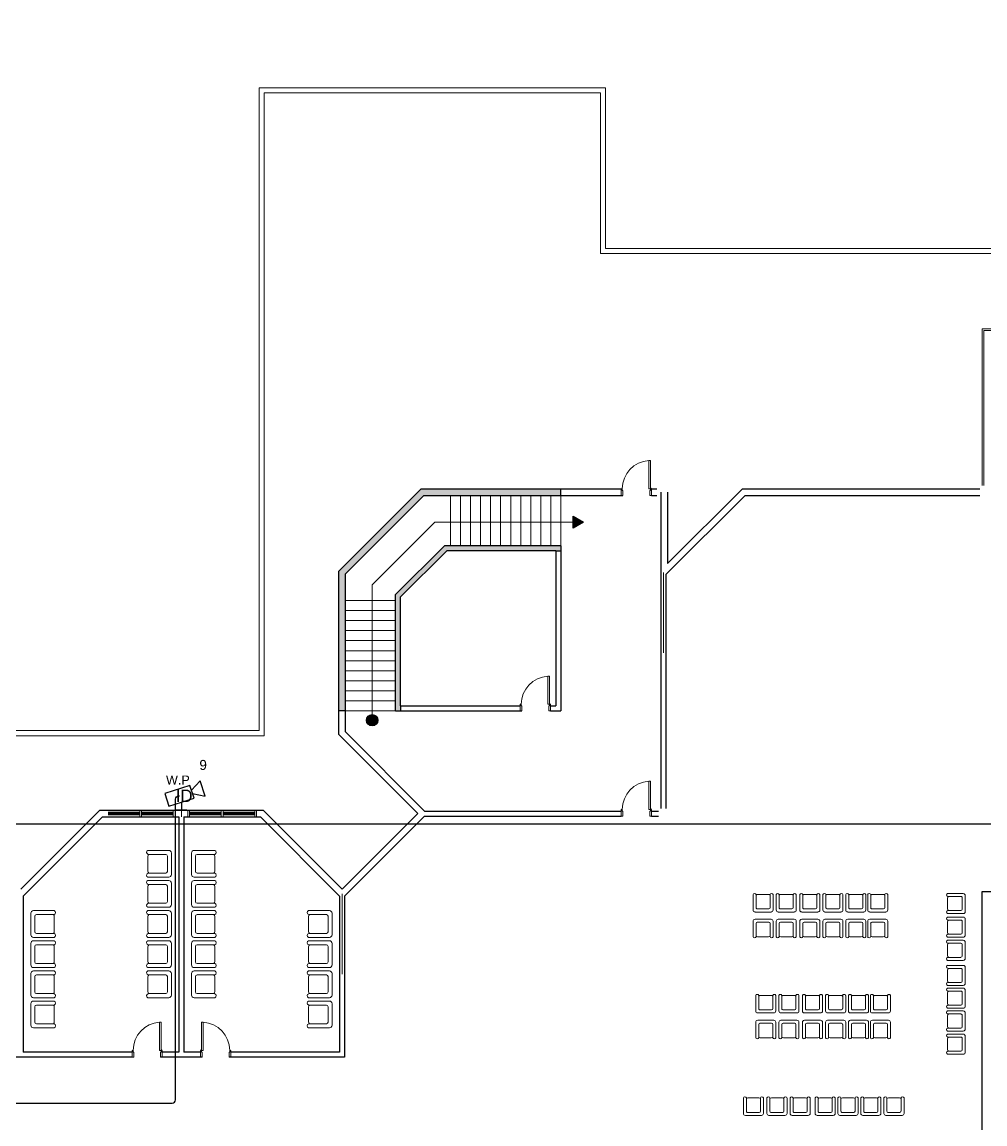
# Model space of a CAD drawing. Extents: x -59 to 582, y -1177 to 100.
# Drawn here: x 436.64 to 465.41, y -20.7 to 12.21 of the extents above; entities that cross this region are included whole.
import ezdxf

# ---------------------------------------------------------------- set-up
doc = ezdxf.new("R2010")
doc.units = 0
doc.header["$LTSCALE"] = 0.15
for name, color, linetype in [('0 CCTV', 252, 'Continuous'), ('0 sockets', 252, 'Continuous'), ('bound', 252, 'Continuous'), ('CCTV', 4, 'Continuous'), ('d1', 252, 'Continuous')]:
    doc.layers.add(name, color=color, linetype=linetype)
for name, color, linetype, lineweight in [('anal', 252, 'Continuous', 20), ('DOOR', 252, 'Continuous', 20), ('E-LT-CKT-NM', 7, 'Continuous', 30), ('elev', 252, 'Continuous', 9), ('FUR', 252, 'Continuous', 9), ('wall', 252, 'Continuous', 30)]:
    doc.layers.add(name, color=color, linetype=linetype, lineweight=lineweight)
doc.styles.add('Arial_3', font='arial.ttf', dxfattribs={"height": 2.345885})
doc.styles.add('SDC-TEXT-ARB', font='sdc-arb.shx')

# ---------------------------------------------------------------- blocks, each defined once
blk = doc.blocks.new('SEAT02')
at = {"layer": 'FUR'}
for p, q in [((0.7, 0.4), (0.08, 0.4)), ((0, 0.32), (0, -0.32)), ((0.12, 0.23), (0.12, -0.23)), ((0.697, 0.28), (0.17, 0.28)), ((0.7, -0.22), (0.7, 0.22)), ((0.17, -0.28), (0.697, -0.28)), ((0.08, -0.4), (0.7, -0.4))]:
    blk.add_line(p, q, dxfattribs=at)
for centre, radius, start, end in [((0.08, 0.32), 0.08, 90, 180), ((0.677, 0.341), 0.0639, 288.8562, 68.5025), ((0.17, 0.23), 0.05, 90, 180), ((0.62, 0.22), 0.08, 0, 48.5904), ((0.08, -0.32), 0.08, 180, 270), ((0.17, -0.23), 0.05, 180, 270), ((0.62, -0.22), 0.08, 311.4096, 0), ((0.677, -0.341), 0.0639, 291.4975, 71.1438)]:
    blk.add_arc(centre, radius, start, end, dxfattribs=at)
blk = doc.blocks.new('D90')
at = {"layer": 'DOOR'}
for points in [[(0.03, 0.2), (0.03, 1.04), (0.078, 1.04), (0.078, 0.2)], [(0.03, 0.2), (0, 0.2), (0, 0), (0.05, 0), (0.05, 0.15), (0.03, 0.15)], [(0.87, 0.2), (0.9, 0.2), (0.9, 0), (0.85, 0), (0.85, 0.15), (0.87, 0.15)]]:
    blk.add_lwpolyline(points, close=True, dxfattribs=at)
blk.add_circle((0.02, 0.21), 0.01, dxfattribs=at)
blk.add_arc((0.025, 0.197), 0.845, 0.2218, 86.3889, dxfattribs=at)
blk = doc.blocks.new('ARCH')
at = {"layer": 'd1'}
for points in [[(53.414, 386.1), (53.1, 386.281), (53.1, 385.919)], [(47.27, 380.185, 1), (46.93, 380.185, 1)]]:
    blk.add_hatch(color=256, dxfattribs=at).paths.add_polyline_path(points)
at = {"layer": 'wall'}
h = blk.add_hatch(color=256, dxfattribs=at)
h.paths.add_polyline_path([(52.737, 385.4), (49.263, 385.4), (47.8, 383.937), (47.8, 380.463), (47.95, 380.463), (47.95, 380.613), (47.95, 383.875), (49.325, 385.25), (52.587, 385.25), (52.737, 385.25)])
h.paths.add_polyline_path([(52.737, 387.1), (48.559, 387.1), (48.459, 387), (52.737, 387)])
h.paths.add_polyline_path([(52.737, 387), (48.459, 387), (46.4, 384.941), (46.4, 384.659), (48.641, 386.9), (52.737, 386.9)])
h.paths.add_polyline_path([(46.3, 384.559), (46.4, 384.659), (46.4, 384.941), (46.1, 384.641), (46.1, 380.463), (46.3, 380.463)])
at = {"layer": 'anal'}
for p, q in [((43.725, 387), (43.725, 399.075)), ((43.725, 399.075), (54.075, 399.075)), ((43.875, 387), (43.875, 398.925)), ((43.875, 398.925), (53.925, 398.925)), ((53.925, 394.125), (53.925, 398.925)), ((54.075, 394.275), (54.075, 399.075)), ((65.925, 394.275), (54.075, 394.275)), ((65.925, 394.125), (53.925, 394.125)), ((65.325, 391.875), (65.325, 387.2)), ((69.275, 391.875), (65.325, 391.875)), ((65.375, 391.825), (65.375, 387.2)), ((69.275, 391.825), (65.375, 391.825)), ((65.375, 389.525), (65.375, 387.2)), ((43.725, 379.875), (43.725, 387)), ((43.875, 379.725), (43.875, 387)), ((55.8, 382.2), (55.8, 384.6)), ((55.8, 382.2), (55.8, 384.6)), ((55.8, 382.2), (55.8, 384.6)), ((55.8, 382.2), (55.8, 384.6)), ((55.8, 382.2), (55.8, 384.6)), ((55.8, 382.2), (55.8, 384.6)), ((55.8, 382.2), (55.8, 384.6)), ((55.8, 382.2), (55.8, 384.6)), ((55.8, 382.2), (55.8, 384.6)), ((55.8, 382.2), (55.8, 384.6)), ((55.8, 382.2), (55.8, 384.6)), ((55.8, 382.2), (55.8, 384.6)), ((55.8, 382.2), (55.8, 384.6)), ((55.8, 382.2), (55.8, 384.6)), ((55.8, 382.2), (55.8, 384.6)), ((55.8, 382.2), (55.8, 384.6)), ((55.8, 382.2), (55.8, 384.6)), ((55.8, 382.2), (55.8, 384.6)), ((5.325, 379.875), (43.725, 379.875)), ((5.475, 379.725), (43.875, 379.725)), ((40.158, 377.5), (40.158, 377.3)), ((40.208, 377.5), (40.208, 377.3)), ((41.158, 377.5), (41.158, 377.3)), ((41.208, 377.5), (41.592, 377.5)), ((41.208, 377.4), (41.208, 377.5)), ((41.4, 377.5), (41.4, 377.3)), ((41.592, 377.4), (41.592, 377.5)), ((41.642, 377.5), (41.642, 377.3)), ((42.592, 377.5), (42.592, 377.3)), ((42.642, 377.5), (42.642, 377.3)), ((43.592, 377.5), (43.592, 377.3)), ((43.642, 377.4), (43.642, 377.5)), ((39.208, 377.44), (40.158, 377.44)), ((39.208, 377.415), (40.158, 377.415)), ((39.208, 377.385), (40.158, 377.385)), ((39.208, 377.36), (40.158, 377.36)), ((40.208, 377.44), (41.158, 377.44)), ((40.208, 377.415), (41.158, 377.415)), ((40.208, 377.385), (41.158, 377.385)), ((40.208, 377.36), (41.158, 377.36)), ((41.158, 377.4), (41.158, 377.3)), ((41.208, 377.4), (41.208, 377.3)), ((41.592, 377.4), (41.592, 377.3)), ((42.592, 377.44), (41.642, 377.44)), ((42.592, 377.415), (41.642, 377.415)), ((41.642, 377.4), (41.642, 377.3)), ((42.592, 377.385), (41.642, 377.385)), ((42.592, 377.36), (41.642, 377.36)), ((43.592, 377.44), (42.642, 377.44)), ((43.592, 377.415), (42.642, 377.415)), ((43.592, 377.385), (42.642, 377.385)), ((43.592, 377.36), (42.642, 377.36)), ((43.592, 377.4), (43.592, 377.3)), ((43.642, 377.4), (43.642, 377.3)), ((46.2, 372.6), (46.2, 375)), ((46.2, 372.6), (46.2, 375)), ((46.2, 372.6), (46.2, 375)), ((46.2, 372.6), (46.2, 375)), ((46.2, 372.6), (46.2, 375)), ((46.2, 372.6), (46.2, 375)), ((46.2, 372.6), (46.2, 375)), ((46.2, 372.6), (46.2, 375)), ((46.2, 372.6), (46.2, 375)), ((46.2, 372.6), (46.2, 375)), ((46.2, 372.6), (46.2, 375)), ((46.2, 372.6), (46.2, 375)), ((46.2, 372.6), (46.2, 375)), ((46.2, 372.6), (46.2, 375)), ((46.2, 372.6), (46.2, 375)), ((46.2, 372.6), (46.2, 375)), ((46.2, 372.6), (46.2, 375)), ((46.2, 372.6), (46.2, 375))]:
    blk.add_line(p, q, dxfattribs=at)
at = {"layer": 'bound', "color": 2}
blk.add_lwpolyline([(91.902, 377.348), (94.426, 377.348), (94.426, 312.722), (-14.994, 312.722), (-14.994, 377.09), (94.639, 377.09)], dxfattribs=at)
at = {"layer": 'd1'}
blk.add_lwpolyline([(53.414, 386.1), (53.1, 385.919), (53.1, 386.281)], close=True, dxfattribs=at)
blk.add_circle((47.1, 380.185), 0.17, dxfattribs=at)
at = {"layer": 'DOOR'}
for p, q in [((55.363, 387.94), (55.363, 387.1)), ((55.411, 387.94), (55.363, 387.94)), ((55.411, 387.1), (55.411, 387.94)), ((54.541, 387.1), (54.541, 386.9)), ((54.571, 387.1), (54.541, 387.1)), ((54.571, 387.05), (54.571, 387.1)), ((54.591, 387.05), (54.571, 387.05)), ((54.591, 386.9), (54.591, 387.05)), ((55.363, 387.1), (55.411, 387.1)), ((55.391, 387.05), (55.411, 387.05)), ((55.391, 386.9), (55.391, 387.05)), ((55.411, 387.05), (55.411, 387.1)), ((55.411, 387.1), (55.421, 387.1)), ((55.421, 387.1), (55.441, 387.1)), ((55.441, 387.1), (55.441, 386.9)), ((54.541, 386.9), (54.591, 386.9)), ((55.441, 386.9), (55.391, 386.9)), ((52.344, 381.503), (52.344, 380.663)), ((52.393, 381.503), (52.344, 381.503)), ((52.393, 380.663), (52.393, 381.503)), ((51.523, 380.663), (51.523, 380.463)), ((51.553, 380.663), (51.523, 380.663)), ((51.523, 380.463), (51.573, 380.463)), ((51.553, 380.613), (51.553, 380.663)), ((51.573, 380.613), (51.553, 380.613)), ((51.573, 380.463), (51.573, 380.613)), ((52.344, 380.663), (52.393, 380.663)), ((52.373, 380.613), (52.393, 380.613)), ((52.373, 380.463), (52.373, 380.613)), ((52.423, 380.463), (52.373, 380.463)), ((52.393, 380.613), (52.393, 380.663)), ((52.393, 380.663), (52.423, 380.663)), ((52.423, 380.663), (52.423, 380.463)), ((55.411, 378.365), (55.363, 378.365)), ((55.363, 378.365), (55.363, 377.525)), ((55.411, 377.525), (55.411, 378.365)), ((54.571, 377.525), (54.541, 377.525)), ((54.541, 377.525), (54.541, 377.325)), ((54.571, 377.475), (54.571, 377.525)), ((55.363, 377.525), (55.411, 377.525)), ((55.411, 377.525), (55.441, 377.525)), ((55.411, 377.475), (55.411, 377.525)), ((55.441, 377.525), (55.441, 377.325)), ((54.541, 377.325), (54.591, 377.325)), ((54.591, 377.475), (54.571, 377.475)), ((54.591, 377.325), (54.591, 377.475)), ((55.391, 377.325), (55.391, 377.475)), ((55.391, 377.475), (55.411, 377.475)), ((55.441, 377.325), (55.391, 377.325))]:
    blk.add_line(p, q, dxfattribs=at)
for centre in [(55.421, 387.11), (52.403, 380.673), (55.421, 377.535)]:
    blk.add_circle(centre, 0.01, dxfattribs=at)
for centre in [(55.416, 387.097), (52.398, 380.659), (55.416, 377.522)]:
    blk.add_arc(centre, 0.845, 93.6111, 179.7782, dxfattribs=at)
at = {"layer": 'elev'}
for p, q in [((49.437, 385.4), (49.437, 386.9)), ((49.737, 385.4), (49.737, 386.9)), ((50.037, 385.4), (50.037, 386.9)), ((50.337, 385.4), (50.337, 386.9)), ((50.637, 385.4), (50.637, 386.9)), ((50.937, 385.4), (50.937, 386.9)), ((51.237, 385.4), (51.237, 386.9)), ((51.537, 385.4), (51.537, 386.9)), ((51.837, 385.4), (51.837, 386.9)), ((52.137, 385.4), (52.137, 386.9)), ((52.437, 385.4), (52.437, 386.9)), ((52.737, 385.4), (52.737, 386.9)), ((48.973, 386.1), (47.1, 384.227)), ((53.4, 386.1), (48.973, 386.1)), ((47.1, 380.185), (47.1, 384.227)), ((47.8, 383.763), (46.3, 383.763)), ((47.8, 383.463), (46.3, 383.463)), ((47.8, 383.163), (46.3, 383.163)), ((47.8, 382.863), (46.3, 382.863)), ((47.8, 382.563), (46.3, 382.563)), ((47.8, 382.263), (46.3, 382.263)), ((47.8, 381.963), (46.3, 381.963)), ((47.8, 381.663), (46.3, 381.663)), ((47.8, 381.363), (46.3, 381.363)), ((47.8, 381.063), (46.3, 381.063)), ((47.8, 380.763), (46.3, 380.763)), ((47.8, 380.463), (46.3, 380.463))]:
    blk.add_line(p, q, dxfattribs=at)
at = {"layer": 'FUR'}
for p, q in [((58.478, 374.984), (58.478, 374.519)), ((58.568, 374.982), (58.568, 374.587)), ((58.943, 374.984), (58.613, 374.984)), ((58.988, 374.587), (58.988, 374.982)), ((59.078, 374.519), (59.078, 374.984)), ((59.17, 374.984), (59.17, 374.519)), ((59.26, 374.982), (59.26, 374.587)), ((59.635, 374.984), (59.305, 374.984)), ((59.68, 374.587), (59.68, 374.982)), ((59.77, 374.519), (59.77, 374.984)), ((59.874, 374.984), (59.874, 374.519)), ((59.964, 374.982), (59.964, 374.587)), ((60.339, 374.984), (60.009, 374.984)), ((60.384, 374.587), (60.384, 374.982)), ((60.474, 374.519), (60.474, 374.984)), ((60.565, 374.984), (60.565, 374.519)), ((60.655, 374.982), (60.655, 374.587)), ((61.03, 374.984), (60.7, 374.984)), ((61.075, 374.587), (61.075, 374.982)), ((61.165, 374.519), (61.165, 374.984)), ((61.247, 374.984), (61.247, 374.519)), ((61.337, 374.982), (61.337, 374.587)), ((61.712, 374.984), (61.382, 374.984)), ((61.757, 374.587), (61.757, 374.982)), ((61.847, 374.519), (61.847, 374.984)), ((61.903, 374.984), (61.903, 374.519)), ((61.993, 374.982), (61.993, 374.587)), ((62.368, 374.984), (62.038, 374.984)), ((62.413, 374.587), (62.413, 374.982)), ((62.503, 374.519), (62.503, 374.984)), ((64.758, 375.011), (64.293, 375.011)), ((64.293, 374.876), (64.293, 374.546)), ((64.69, 374.921), (64.295, 374.921)), ((64.728, 374.539), (64.728, 374.884)), ((64.818, 374.471), (64.818, 374.951)), ((58.605, 374.549), (58.95, 374.549)), ((59.297, 374.549), (59.642, 374.549)), ((60.001, 374.549), (60.346, 374.549)), ((60.693, 374.549), (61.038, 374.549)), ((61.374, 374.549), (61.719, 374.549)), ((62.03, 374.549), (62.375, 374.549)), ((58.538, 374.459), (59.018, 374.459)), ((58.538, 374.243), (59.018, 374.243)), ((59.23, 374.459), (59.71, 374.459)), ((59.23, 374.243), (59.71, 374.243)), ((59.934, 374.459), (60.414, 374.459)), ((59.934, 374.243), (60.414, 374.243)), ((60.625, 374.459), (61.105, 374.459)), ((60.625, 374.243), (61.105, 374.243)), ((61.307, 374.459), (61.787, 374.459)), ((61.307, 374.243), (61.787, 374.243)), ((61.963, 374.459), (62.443, 374.459)), ((61.963, 374.243), (62.443, 374.243)), ((64.293, 374.411), (64.758, 374.411)), ((64.758, 374.307), (64.293, 374.307)), ((64.295, 374.501), (64.69, 374.501)), ((64.69, 374.217), (64.295, 374.217)), ((64.818, 373.767), (64.818, 374.247)), ((58.478, 373.718), (58.478, 374.183)), ((58.568, 373.72), (58.568, 374.115)), ((58.605, 374.153), (58.95, 374.153)), ((58.988, 374.115), (58.988, 373.72)), ((59.078, 374.183), (59.078, 373.718)), ((59.17, 373.718), (59.17, 374.183)), ((59.26, 373.72), (59.26, 374.115)), ((59.297, 374.153), (59.642, 374.153)), ((59.68, 374.115), (59.68, 373.72)), ((59.77, 374.183), (59.77, 373.718)), ((59.874, 373.718), (59.874, 374.183)), ((59.964, 373.72), (59.964, 374.115)), ((60.001, 374.153), (60.346, 374.153)), ((60.384, 374.115), (60.384, 373.72)), ((60.474, 374.183), (60.474, 373.718)), ((60.565, 373.718), (60.565, 374.183)), ((60.655, 373.72), (60.655, 374.115)), ((60.693, 374.153), (61.038, 374.153)), ((61.075, 374.115), (61.075, 373.72)), ((61.165, 374.183), (61.165, 373.718)), ((61.247, 373.718), (61.247, 374.183)), ((61.337, 373.72), (61.337, 374.115)), ((61.374, 374.153), (61.719, 374.153)), ((61.757, 374.115), (61.757, 373.72)), ((61.847, 374.183), (61.847, 373.718)), ((61.903, 373.718), (61.903, 374.183)), ((61.993, 373.72), (61.993, 374.115)), ((62.03, 374.153), (62.375, 374.153)), ((62.413, 374.115), (62.413, 373.72)), ((62.503, 374.183), (62.503, 373.718)), ((64.293, 374.172), (64.293, 373.842)), ((64.728, 373.835), (64.728, 374.18)), ((58.943, 373.718), (58.613, 373.718)), ((59.635, 373.718), (59.305, 373.718)), ((60.339, 373.718), (60.009, 373.718)), ((61.03, 373.718), (60.7, 373.718)), ((61.712, 373.718), (61.382, 373.718)), ((62.368, 373.718), (62.038, 373.718)), ((64.293, 373.707), (64.758, 373.707)), ((64.758, 373.615), (64.293, 373.615)), ((64.295, 373.797), (64.69, 373.797)), ((64.818, 373.075), (64.818, 373.555)), ((64.293, 373.48), (64.293, 373.15)), ((64.69, 373.525), (64.295, 373.525)), ((64.728, 373.143), (64.728, 373.488)), ((64.293, 373.015), (64.758, 373.015)), ((64.295, 373.105), (64.69, 373.105)), ((64.758, 372.866), (64.293, 372.866)), ((64.293, 372.731), (64.293, 372.401)), ((64.69, 372.776), (64.295, 372.776)), ((64.728, 372.394), (64.728, 372.739)), ((64.818, 372.326), (64.818, 372.806)), ((64.293, 372.266), (64.758, 372.266)), ((64.295, 372.356), (64.69, 372.356)), ((58.558, 371.969), (58.558, 371.504)), ((58.648, 371.967), (58.648, 371.572)), ((59.023, 371.969), (58.693, 371.969)), ((59.068, 371.572), (59.068, 371.967)), ((59.158, 371.504), (59.158, 371.969)), ((59.25, 371.969), (59.25, 371.504)), ((59.34, 371.967), (59.34, 371.572)), ((59.715, 371.969), (59.385, 371.969)), ((59.76, 371.572), (59.76, 371.967)), ((59.85, 371.504), (59.85, 371.969)), ((59.954, 371.969), (59.954, 371.504)), ((60.044, 371.967), (60.044, 371.572)), ((60.419, 371.969), (60.089, 371.969)), ((60.464, 371.572), (60.464, 371.967)), ((60.554, 371.504), (60.554, 371.969)), ((60.646, 371.969), (60.646, 371.504)), ((60.736, 371.967), (60.736, 371.572)), ((61.111, 371.969), (60.781, 371.969)), ((61.156, 371.572), (61.156, 371.967)), ((61.246, 371.504), (61.246, 371.969)), ((61.328, 371.969), (61.328, 371.504)), ((61.418, 371.967), (61.418, 371.572)), ((61.793, 371.969), (61.463, 371.969)), ((61.838, 371.572), (61.838, 371.967)), ((61.928, 371.504), (61.928, 371.969)), ((61.983, 371.969), (61.983, 371.504)), ((62.073, 371.967), (62.073, 371.572)), ((62.448, 371.969), (62.118, 371.969)), ((62.493, 371.572), (62.493, 371.967)), ((62.583, 371.504), (62.583, 371.969)), ((64.758, 372.185), (64.293, 372.185)), ((64.293, 372.05), (64.293, 371.72)), ((64.69, 372.095), (64.295, 372.095)), ((64.728, 371.712), (64.728, 372.057)), ((64.818, 371.645), (64.818, 372.125)), ((64.293, 371.585), (64.758, 371.585)), ((64.295, 371.675), (64.69, 371.675)), ((58.618, 371.444), (59.098, 371.444)), ((58.686, 371.534), (59.031, 371.534)), ((59.31, 371.444), (59.79, 371.444)), ((59.378, 371.534), (59.723, 371.534)), ((60.014, 371.444), (60.494, 371.444)), ((60.082, 371.534), (60.427, 371.534)), ((60.706, 371.444), (61.186, 371.444)), ((60.773, 371.534), (61.118, 371.534)), ((61.388, 371.444), (61.868, 371.444)), ((61.455, 371.534), (61.8, 371.534)), ((62.043, 371.444), (62.523, 371.444)), ((62.111, 371.534), (62.456, 371.534)), ((64.758, 371.503), (64.293, 371.503)), ((64.293, 371.368), (64.293, 371.038)), ((64.69, 371.413), (64.295, 371.413)), ((64.728, 371.03), (64.728, 371.375)), ((64.818, 370.963), (64.818, 371.443)), ((58.558, 370.703), (58.558, 371.168)), ((58.618, 371.228), (59.098, 371.228)), ((58.648, 370.705), (58.648, 371.101)), ((58.686, 371.138), (59.031, 371.138)), ((59.068, 371.101), (59.068, 370.705)), ((59.158, 371.168), (59.158, 370.703)), ((59.25, 370.703), (59.25, 371.168)), ((59.31, 371.228), (59.79, 371.228)), ((59.34, 370.705), (59.34, 371.101)), ((59.378, 371.138), (59.723, 371.138)), ((59.76, 371.101), (59.76, 370.705)), ((59.85, 371.168), (59.85, 370.703)), ((59.954, 370.703), (59.954, 371.168)), ((60.014, 371.228), (60.494, 371.228)), ((60.044, 370.705), (60.044, 371.101)), ((60.082, 371.138), (60.427, 371.138)), ((60.464, 371.101), (60.464, 370.705)), ((60.554, 371.168), (60.554, 370.703)), ((60.646, 370.703), (60.646, 371.168)), ((60.706, 371.228), (61.186, 371.228)), ((60.736, 370.705), (60.736, 371.101)), ((60.773, 371.138), (61.118, 371.138)), ((61.156, 371.101), (61.156, 370.705)), ((61.246, 371.168), (61.246, 370.703)), ((61.328, 370.703), (61.328, 371.168)), ((61.388, 371.228), (61.868, 371.228)), ((61.418, 370.705), (61.418, 371.101)), ((61.455, 371.138), (61.8, 371.138)), ((61.838, 371.101), (61.838, 370.705)), ((61.928, 371.168), (61.928, 370.703)), ((61.983, 370.703), (61.983, 371.168)), ((62.043, 371.228), (62.523, 371.228)), ((62.073, 370.705), (62.073, 371.101)), ((62.111, 371.138), (62.456, 371.138)), ((62.493, 371.101), (62.493, 370.705)), ((62.583, 371.168), (62.583, 370.703)), ((64.293, 370.903), (64.758, 370.903)), ((64.295, 370.993), (64.69, 370.993)), ((59.023, 370.703), (58.693, 370.703)), ((59.715, 370.703), (59.385, 370.703)), ((60.419, 370.703), (60.089, 370.703)), ((61.111, 370.703), (60.781, 370.703)), ((61.793, 370.703), (61.463, 370.703)), ((62.448, 370.703), (62.118, 370.703)), ((64.758, 370.811), (64.293, 370.811)), ((64.293, 370.676), (64.293, 370.346)), ((64.69, 370.721), (64.295, 370.721)), ((64.728, 370.339), (64.728, 370.684)), ((64.818, 370.271), (64.818, 370.751)), ((64.295, 370.301), (64.69, 370.301)), ((64.293, 370.211), (64.758, 370.211)), ((58.189, 368.442), (58.189, 368.907)), ((58.279, 368.51), (58.279, 368.905)), ((58.324, 368.907), (58.654, 368.907)), ((58.699, 368.905), (58.699, 368.51)), ((58.789, 368.907), (58.789, 368.442)), ((58.893, 368.442), (58.893, 368.907)), ((58.983, 368.51), (58.983, 368.905)), ((59.028, 368.907), (59.358, 368.907)), ((59.403, 368.905), (59.403, 368.51)), ((59.493, 368.907), (59.493, 368.442)), ((59.585, 368.442), (59.585, 368.907)), ((59.675, 368.51), (59.675, 368.905)), ((59.72, 368.907), (60.05, 368.907)), ((60.095, 368.905), (60.095, 368.51)), ((60.185, 368.907), (60.185, 368.442)), ((60.334, 368.442), (60.334, 368.907)), ((60.424, 368.51), (60.424, 368.905)), ((60.469, 368.907), (60.799, 368.907)), ((60.844, 368.905), (60.844, 368.51)), ((60.934, 368.907), (60.934, 368.442)), ((61.015, 368.442), (61.015, 368.907)), ((61.105, 368.51), (61.105, 368.905)), ((61.15, 368.907), (61.48, 368.907)), ((61.525, 368.905), (61.525, 368.51)), ((61.615, 368.907), (61.615, 368.442)), ((61.697, 368.442), (61.697, 368.907)), ((61.787, 368.51), (61.787, 368.905)), ((61.832, 368.907), (62.162, 368.907)), ((62.207, 368.905), (62.207, 368.51)), ((62.297, 368.907), (62.297, 368.442)), ((62.389, 368.442), (62.389, 368.907)), ((62.479, 368.51), (62.479, 368.905)), ((62.524, 368.907), (62.854, 368.907)), ((62.899, 368.905), (62.899, 368.51)), ((62.989, 368.907), (62.989, 368.442)), ((58.729, 368.382), (58.249, 368.382)), ((58.661, 368.472), (58.316, 368.472)), ((59.433, 368.382), (58.953, 368.382)), ((59.365, 368.472), (59.02, 368.472)), ((60.125, 368.382), (59.645, 368.382)), ((60.057, 368.472), (59.712, 368.472)), ((60.874, 368.382), (60.394, 368.382)), ((60.806, 368.472), (60.461, 368.472)), ((61.555, 368.382), (61.075, 368.382)), ((61.488, 368.472), (61.143, 368.472)), ((62.237, 368.382), (61.757, 368.382)), ((62.17, 368.472), (61.825, 368.472)), ((62.929, 368.382), (62.449, 368.382)), ((62.861, 368.472), (62.516, 368.472))]:
    blk.add_line(p, q, dxfattribs=at)
for centre, major_axis, start_param, end_param in [((58.522, 374.966), (-0.0339, 0.0339), 4.256093, 6.69338), ((58.613, 374.924), (-0.0424, 0.0424), -0.785398, 0.062664), ((58.943, 374.924), (0.0424, 0.0424), 6.220521, 7.068583), ((59.033, 374.966), (0.0339, 0.0339), 5.87299, 8.310278), ((59.214, 374.966), (-0.0339, 0.0339), 4.256093, 6.69338), ((59.305, 374.924), (-0.0424, 0.0424), -0.785398, 0.062664), ((59.635, 374.924), (0.0424, 0.0424), 6.220521, 7.068583), ((59.725, 374.966), (0.0339, 0.0339), 5.87299, 8.310278), ((59.918, 374.966), (-0.0339, 0.0339), 4.256093, 6.69338), ((60.009, 374.924), (-0.0424, 0.0424), -0.785398, 0.062664), ((60.339, 374.924), (0.0424, 0.0424), 6.220521, 7.068583), ((60.429, 374.966), (0.0339, 0.0339), 5.87299, 8.310278), ((60.61, 374.966), (-0.0339, 0.0339), 4.256093, 6.69338), ((60.7, 374.924), (-0.0424, 0.0424), -0.785398, 0.062664), ((61.03, 374.924), (0.0424, 0.0424), 6.220521, 7.068583), ((61.121, 374.966), (0.0339, 0.0339), 5.87299, 8.310278), ((61.292, 374.966), (-0.0339, 0.0339), 4.256093, 6.69338), ((61.382, 374.924), (-0.0424, 0.0424), -0.785398, 0.062664), ((61.712, 374.924), (0.0424, 0.0424), 6.220521, 7.068583), ((61.802, 374.966), (0.0339, 0.0339), 5.87299, 8.310278), ((61.947, 374.966), (-0.0339, 0.0339), 4.256093, 6.69338), ((62.038, 374.924), (-0.0424, 0.0424), -0.785398, 0.062664), ((62.368, 374.924), (0.0424, 0.0424), 6.220521, 7.068583), ((62.458, 374.966), (0.0339, 0.0339), 5.87299, 8.310278), ((64.31, 374.966), (-0.0339, 0.0339), 5.87299, 8.310278), ((64.353, 374.876), (-0.0424, 0.0424), 6.220521, 7.068583), ((64.69, 374.884), (-0.0265, -0.0265), 2.356194, 3.926991), ((64.758, 374.951), (-0.0424, 0.0424), 3.926991, 5.497787), ((58.605, 374.587), (0.0265, 0.0265), 2.356194, 3.926991), ((58.95, 374.587), (0.0265, 0.0265), 3.926991, 5.497787), ((59.297, 374.587), (0.0265, 0.0265), 2.356194, 3.926991), ((59.642, 374.587), (0.0265, 0.0265), 3.926991, 5.497787), ((60.001, 374.587), (0.0265, 0.0265), 2.356194, 3.926991), ((60.346, 374.587), (0.0265, 0.0265), 3.926991, 5.497787), ((60.693, 374.587), (0.0265, 0.0265), 2.356194, 3.926991), ((61.038, 374.587), (0.0265, 0.0265), 3.926991, 5.497787), ((61.374, 374.587), (0.0265, 0.0265), 2.356194, 3.926991), ((61.719, 374.587), (0.0265, 0.0265), 3.926991, 5.497787), ((62.03, 374.587), (0.0265, 0.0265), 2.356194, 3.926991), ((62.375, 374.587), (0.0265, 0.0265), 3.926991, 5.497787), ((64.353, 374.546), (-0.0424, -0.0424), -0.785398, 0.062664), ((64.69, 374.539), (-0.0265, -0.0265), 0.785398, 2.356194), ((58.538, 374.519), (-0.0424, 0.0424), 0.785398, 2.356194), ((59.018, 374.519), (0.0424, 0.0424), 3.926991, 5.497787), ((59.23, 374.519), (-0.0424, 0.0424), 0.785398, 2.356194), ((59.71, 374.519), (0.0424, 0.0424), 3.926991, 5.497787), ((59.934, 374.519), (-0.0424, 0.0424), 0.785398, 2.356194), ((60.414, 374.519), (0.0424, 0.0424), 3.926991, 5.497787), ((60.625, 374.519), (-0.0424, 0.0424), 0.785398, 2.356194), ((61.105, 374.519), (0.0424, 0.0424), 3.926991, 5.497787), ((61.307, 374.519), (-0.0424, 0.0424), 0.785398, 2.356194), ((61.787, 374.519), (0.0424, 0.0424), 3.926991, 5.497787), ((61.963, 374.519), (-0.0424, 0.0424), 0.785398, 2.356194), ((62.443, 374.519), (0.0424, 0.0424), 3.926991, 5.497787), ((64.31, 374.456), (-0.0339, -0.0339), 4.256093, 6.69338), ((64.31, 374.263), (-0.0339, 0.0339), 5.87299, 8.310278), ((64.353, 374.172), (-0.0424, 0.0424), 6.220521, 7.068583), ((64.69, 374.18), (-0.0265, -0.0265), 2.356194, 3.926991), ((64.758, 374.471), (-0.0424, -0.0424), 0.785398, 2.356194), ((64.758, 374.247), (-0.0424, 0.0424), 3.926991, 5.497787), ((64.31, 373.752), (-0.0339, -0.0339), 4.256093, 6.69338), ((64.31, 373.571), (-0.0339, 0.0339), 5.87299, 8.310278), ((64.353, 373.842), (-0.0424, -0.0424), -0.785398, 0.062664), ((64.69, 373.835), (-0.0265, -0.0265), 0.785398, 2.356194), ((64.758, 373.767), (-0.0424, -0.0424), 0.785398, 2.356194), ((64.758, 373.555), (-0.0424, 0.0424), 3.926991, 5.497787), ((64.353, 373.48), (-0.0424, 0.0424), 6.220521, 7.068583), ((64.69, 373.488), (-0.0265, -0.0265), 2.356194, 3.926991), ((64.31, 373.06), (-0.0339, -0.0339), 4.256093, 6.69338), ((64.353, 373.15), (-0.0424, -0.0424), -0.785398, 0.062664), ((64.69, 373.143), (-0.0265, -0.0265), 0.785398, 2.356194), ((64.758, 373.075), (-0.0424, -0.0424), 0.785398, 2.356194), ((64.31, 372.822), (-0.0339, 0.0339), 5.87299, 8.310278), ((64.353, 372.731), (-0.0424, 0.0424), 6.220521, 7.068583), ((64.69, 372.739), (-0.0265, -0.0265), 2.356194, 3.926991), ((64.758, 372.806), (-0.0424, 0.0424), 3.926991, 5.497787), ((64.31, 372.311), (-0.0339, -0.0339), 4.256093, 6.69338), ((64.353, 372.401), (-0.0424, -0.0424), -0.785398, 0.062664), ((64.69, 372.394), (-0.0265, -0.0265), 0.785398, 2.356194), ((64.758, 372.326), (-0.0424, -0.0424), 0.785398, 2.356194), ((58.603, 371.952), (-0.0339, 0.0339), 4.256093, 6.69338), ((58.693, 371.909), (-0.0424, 0.0424), -0.785398, 0.062664), ((59.023, 371.909), (0.0424, 0.0424), 6.220521, 7.068583), ((59.114, 371.952), (0.0339, 0.0339), 5.87299, 8.310278), ((59.295, 371.952), (-0.0339, 0.0339), 4.256093, 6.69338), ((59.385, 371.909), (-0.0424, 0.0424), -0.785398, 0.062664), ((59.715, 371.909), (0.0424, 0.0424), 6.220521, 7.068583), ((59.806, 371.952), (0.0339, 0.0339), 5.87299, 8.310278), ((59.999, 371.952), (-0.0339, 0.0339), 4.256093, 6.69338), ((60.089, 371.909), (-0.0424, 0.0424), -0.785398, 0.062664), ((60.419, 371.909), (0.0424, 0.0424), 6.220521, 7.068583), ((60.509, 371.952), (0.0339, 0.0339), 5.87299, 8.310278), ((60.691, 371.952), (-0.0339, 0.0339), 4.256093, 6.69338), ((60.781, 371.909), (-0.0424, 0.0424), -0.785398, 0.062664), ((61.111, 371.909), (0.0424, 0.0424), 6.220521, 7.068583), ((61.201, 371.952), (0.0339, 0.0339), 5.87299, 8.310278), ((61.372, 371.952), (-0.0339, 0.0339), 4.256093, 6.69338), ((61.463, 371.909), (-0.0424, 0.0424), -0.785398, 0.062664), ((61.793, 371.909), (0.0424, 0.0424), 6.220521, 7.068583), ((61.883, 371.952), (0.0339, 0.0339), 5.87299, 8.310278), ((62.028, 371.952), (-0.0339, 0.0339), 4.256093, 6.69338), ((62.118, 371.909), (-0.0424, 0.0424), -0.785398, 0.062664), ((62.448, 371.909), (0.0424, 0.0424), 6.220521, 7.068583), ((62.539, 371.952), (0.0339, 0.0339), 5.87299, 8.310278), ((64.31, 372.14), (-0.0339, 0.0339), 5.87299, 8.310278), ((64.353, 372.05), (-0.0424, 0.0424), 6.220521, 7.068583), ((64.69, 372.057), (-0.0265, -0.0265), 2.356194, 3.926991), ((64.758, 372.125), (-0.0424, 0.0424), 3.926991, 5.497787), ((58.686, 371.572), (0.0265, 0.0265), 2.356194, 3.926991), ((59.031, 371.572), (0.0265, 0.0265), 3.926991, 5.497787), ((59.378, 371.572), (0.0265, 0.0265), 2.356194, 3.926991), ((59.723, 371.572), (0.0265, 0.0265), 3.926991, 5.497787), ((60.082, 371.572), (0.0265, 0.0265), 2.356194, 3.926991), ((60.427, 371.572), (0.0265, 0.0265), 3.926991, 5.497787), ((60.773, 371.572), (0.0265, 0.0265), 2.356194, 3.926991), ((61.118, 371.572), (0.0265, 0.0265), 3.926991, 5.497787), ((61.455, 371.572), (0.0265, 0.0265), 2.356194, 3.926991), ((61.8, 371.572), (0.0265, 0.0265), 3.926991, 5.497787), ((62.111, 371.572), (0.0265, 0.0265), 2.356194, 3.926991), ((62.456, 371.572), (0.0265, 0.0265), 3.926991, 5.497787), ((64.31, 371.629), (-0.0339, -0.0339), 4.256093, 6.69338), ((64.353, 371.72), (-0.0424, -0.0424), -0.785398, 0.062664), ((64.69, 371.712), (-0.0265, -0.0265), 0.785398, 2.356194), ((64.758, 371.645), (-0.0424, -0.0424), 0.785398, 2.356194), ((58.618, 371.504), (-0.0424, 0.0424), 0.785398, 2.356194), ((59.098, 371.504), (0.0424, 0.0424), 3.926991, 5.497787), ((59.31, 371.504), (-0.0424, 0.0424), 0.785398, 2.356194), ((59.79, 371.504), (0.0424, 0.0424), 3.926991, 5.497787), ((60.014, 371.504), (-0.0424, 0.0424), 0.785398, 2.356194), ((60.494, 371.504), (0.0424, 0.0424), 3.926991, 5.497787), ((60.706, 371.504), (-0.0424, 0.0424), 0.785398, 2.356194), ((61.186, 371.504), (0.0424, 0.0424), 3.926991, 5.497787), ((61.388, 371.504), (-0.0424, 0.0424), 0.785398, 2.356194), ((61.868, 371.504), (0.0424, 0.0424), 3.926991, 5.497787), ((62.043, 371.504), (-0.0424, 0.0424), 0.785398, 2.356194), ((62.523, 371.504), (0.0424, 0.0424), 3.926991, 5.497787), ((64.31, 371.458), (-0.0339, 0.0339), 5.87299, 8.310278), ((64.353, 371.368), (-0.0424, 0.0424), 6.220521, 7.068583), ((64.69, 371.375), (-0.0265, -0.0265), 2.356194, 3.926991), ((64.758, 371.443), (-0.0424, 0.0424), 3.926991, 5.497787), ((64.31, 370.948), (-0.0339, -0.0339), 4.256093, 6.69338), ((64.353, 371.038), (-0.0424, -0.0424), -0.785398, 0.062664), ((64.69, 371.03), (-0.0265, -0.0265), 0.785398, 2.356194), ((64.758, 370.963), (-0.0424, -0.0424), 0.785398, 2.356194), ((64.31, 370.766), (-0.0339, 0.0339), 5.87299, 8.310278), ((64.353, 370.676), (-0.0424, 0.0424), 6.220521, 7.068583), ((64.69, 370.684), (-0.0265, -0.0265), 2.356194, 3.926991), ((64.758, 370.751), (-0.0424, 0.0424), 3.926991, 5.497787), ((64.31, 370.256), (-0.0339, -0.0339), 4.256093, 6.69338), ((64.353, 370.346), (-0.0424, -0.0424), -0.785398, 0.062664), ((64.69, 370.339), (-0.0265, -0.0265), 0.785398, 2.356194), ((64.758, 370.271), (-0.0424, -0.0424), 0.785398, 2.356194)]:
    blk.add_ellipse(centre, major_axis=major_axis, ratio=1, start_param=start_param, end_param=end_param, dxfattribs=at)
at = {"layer": 'FUR', "extrusion": (0, 0, -1)}
for centre, major_axis, start_param, end_param in [((58.538, 374.183), (0.0424, 0.0424), 3.926991, 5.497787), ((59.018, 374.183), (-0.0424, 0.0424), 0.785398, 2.356194), ((59.23, 374.183), (0.0424, 0.0424), 3.926991, 5.497787), ((59.71, 374.183), (-0.0424, 0.0424), 0.785398, 2.356194), ((59.934, 374.183), (0.0424, 0.0424), 3.926991, 5.497787), ((60.414, 374.183), (-0.0424, 0.0424), 0.785398, 2.356194), ((60.625, 374.183), (0.0424, 0.0424), 3.926991, 5.497787), ((61.105, 374.183), (-0.0424, 0.0424), 0.785398, 2.356194), ((61.307, 374.183), (0.0424, 0.0424), 3.926991, 5.497787), ((61.787, 374.183), (-0.0424, 0.0424), 0.785398, 2.356194), ((61.963, 374.183), (0.0424, 0.0424), 3.926991, 5.497787), ((62.443, 374.183), (-0.0424, 0.0424), 0.785398, 2.356194), ((58.605, 374.115), (0.0265, 0.0265), 3.926991, 5.497787), ((58.95, 374.115), (0.0265, 0.0265), -0.785398, 0.785398), ((59.297, 374.115), (0.0265, 0.0265), 3.926991, 5.497787), ((59.642, 374.115), (0.0265, 0.0265), -0.785398, 0.785398), ((60.001, 374.115), (0.0265, 0.0265), 3.926991, 5.497787), ((60.346, 374.115), (0.0265, 0.0265), -0.785398, 0.785398), ((60.693, 374.115), (0.0265, 0.0265), 3.926991, 5.497787), ((61.038, 374.115), (0.0265, 0.0265), -0.785398, 0.785398), ((61.374, 374.115), (0.0265, 0.0265), 3.926991, 5.497787), ((61.719, 374.115), (0.0265, 0.0265), -0.785398, 0.785398), ((62.03, 374.115), (0.0265, 0.0265), 3.926991, 5.497787), ((62.375, 374.115), (0.0265, 0.0265), -0.785398, 0.785398), ((58.522, 373.735), (0.0339, 0.0339), 1.1145, 3.551788), ((58.613, 373.778), (0.0424, 0.0424), 2.356194, 3.204257), ((58.943, 373.778), (-0.0424, 0.0424), 3.078929, 3.926991), ((59.033, 373.735), (-0.0339, 0.0339), 2.731397, 5.168685), ((59.214, 373.735), (0.0339, 0.0339), 1.1145, 3.551788), ((59.305, 373.778), (0.0424, 0.0424), 2.356194, 3.204257), ((59.635, 373.778), (-0.0424, 0.0424), 3.078929, 3.926991), ((59.725, 373.735), (-0.0339, 0.0339), 2.731397, 5.168685), ((59.918, 373.735), (0.0339, 0.0339), 1.1145, 3.551788), ((60.009, 373.778), (0.0424, 0.0424), 2.356194, 3.204257), ((60.339, 373.778), (-0.0424, 0.0424), 3.078929, 3.926991), ((60.429, 373.735), (-0.0339, 0.0339), 2.731397, 5.168685), ((60.61, 373.735), (0.0339, 0.0339), 1.1145, 3.551788), ((60.7, 373.778), (0.0424, 0.0424), 2.356194, 3.204257), ((61.03, 373.778), (-0.0424, 0.0424), 3.078929, 3.926991), ((61.121, 373.735), (-0.0339, 0.0339), 2.731397, 5.168685), ((61.292, 373.735), (0.0339, 0.0339), 1.1145, 3.551788), ((61.382, 373.778), (0.0424, 0.0424), 2.356194, 3.204257), ((61.712, 373.778), (-0.0424, 0.0424), 3.078929, 3.926991), ((61.802, 373.735), (-0.0339, 0.0339), 2.731397, 5.168685), ((61.947, 373.735), (0.0339, 0.0339), 1.1145, 3.551788), ((62.038, 373.778), (0.0424, 0.0424), 2.356194, 3.204257), ((62.368, 373.778), (-0.0424, 0.0424), 3.078929, 3.926991), ((62.458, 373.735), (-0.0339, 0.0339), 2.731397, 5.168685), ((58.618, 371.168), (0.0424, 0.0424), 3.926991, 5.497787), ((58.686, 371.101), (0.0265, 0.0265), 3.926991, 5.497787), ((59.031, 371.101), (0.0265, 0.0265), -0.785398, 0.785398), ((59.098, 371.168), (-0.0424, 0.0424), 0.785398, 2.356194), ((59.31, 371.168), (0.0424, 0.0424), 3.926991, 5.497787), ((59.378, 371.101), (0.0265, 0.0265), 3.926991, 5.497787), ((59.723, 371.101), (0.0265, 0.0265), -0.785398, 0.785398), ((59.79, 371.168), (-0.0424, 0.0424), 0.785398, 2.356194), ((60.014, 371.168), (0.0424, 0.0424), 3.926991, 5.497787), ((60.082, 371.101), (0.0265, 0.0265), 3.926991, 5.497787), ((60.427, 371.101), (0.0265, 0.0265), -0.785398, 0.785398), ((60.494, 371.168), (-0.0424, 0.0424), 0.785398, 2.356194), ((60.706, 371.168), (0.0424, 0.0424), 3.926991, 5.497787), ((60.773, 371.101), (0.0265, 0.0265), 3.926991, 5.497787), ((61.118, 371.101), (0.0265, 0.0265), -0.785398, 0.785398), ((61.186, 371.168), (-0.0424, 0.0424), 0.785398, 2.356194), ((61.388, 371.168), (0.0424, 0.0424), 3.926991, 5.497787), ((61.455, 371.101), (0.0265, 0.0265), 3.926991, 5.497787), ((61.8, 371.101), (0.0265, 0.0265), -0.785398, 0.785398), ((61.868, 371.168), (-0.0424, 0.0424), 0.785398, 2.356194), ((62.043, 371.168), (0.0424, 0.0424), 3.926991, 5.497787), ((62.111, 371.101), (0.0265, 0.0265), 3.926991, 5.497787), ((62.456, 371.101), (0.0265, 0.0265), -0.785398, 0.785398), ((62.523, 371.168), (-0.0424, 0.0424), 0.785398, 2.356194), ((58.603, 370.721), (0.0339, 0.0339), 1.1145, 3.551788), ((58.693, 370.763), (0.0424, 0.0424), 2.356194, 3.204257), ((59.023, 370.763), (-0.0424, 0.0424), 3.078929, 3.926991), ((59.114, 370.721), (-0.0339, 0.0339), 2.731397, 5.168685), ((59.295, 370.721), (0.0339, 0.0339), 1.1145, 3.551788), ((59.385, 370.763), (0.0424, 0.0424), 2.356194, 3.204257), ((59.715, 370.763), (-0.0424, 0.0424), 3.078929, 3.926991), ((59.806, 370.721), (-0.0339, 0.0339), 2.731397, 5.168685), ((59.999, 370.721), (0.0339, 0.0339), 1.1145, 3.551788), ((60.089, 370.763), (0.0424, 0.0424), 2.356194, 3.204257), ((60.419, 370.763), (-0.0424, 0.0424), 3.078929, 3.926991), ((60.509, 370.721), (-0.0339, 0.0339), 2.731397, 5.168685), ((60.691, 370.721), (0.0339, 0.0339), 1.1145, 3.551788), ((60.781, 370.763), (0.0424, 0.0424), 2.356194, 3.204257), ((61.111, 370.763), (-0.0424, 0.0424), 3.078929, 3.926991), ((61.201, 370.721), (-0.0339, 0.0339), 2.731397, 5.168685), ((61.372, 370.721), (0.0339, 0.0339), 1.1145, 3.551788), ((61.463, 370.763), (0.0424, 0.0424), 2.356194, 3.204257), ((61.793, 370.763), (-0.0424, 0.0424), 3.078929, 3.926991), ((61.883, 370.721), (-0.0339, 0.0339), 2.731397, 5.168685), ((62.028, 370.721), (0.0339, 0.0339), 1.1145, 3.551788), ((62.118, 370.763), (0.0424, 0.0424), 2.356194, 3.204257), ((62.448, 370.763), (-0.0424, 0.0424), 3.078929, 3.926991), ((62.539, 370.721), (-0.0339, 0.0339), 2.731397, 5.168685), ((58.234, 368.89), (-0.0339, 0.0339), 5.87299, 8.310278), ((58.744, 368.89), (0.0339, 0.0339), 4.256093, 6.69338), ((58.937, 368.89), (-0.0339, 0.0339), 5.87299, 8.310278), ((59.448, 368.89), (0.0339, 0.0339), 4.256093, 6.69338), ((59.629, 368.89), (-0.0339, 0.0339), 5.87299, 8.310278), ((60.14, 368.89), (0.0339, 0.0339), 4.256093, 6.69338), ((60.378, 368.89), (-0.0339, 0.0339), 5.87299, 8.310278), ((60.889, 368.89), (0.0339, 0.0339), 4.256093, 6.69338), ((61.06, 368.89), (-0.0339, 0.0339), 5.87299, 8.310278), ((61.571, 368.89), (0.0339, 0.0339), 4.256093, 6.69338), ((61.742, 368.89), (-0.0339, 0.0339), 5.87299, 8.310278), ((62.252, 368.89), (0.0339, 0.0339), 4.256093, 6.69338), ((62.434, 368.89), (-0.0339, 0.0339), 5.87299, 8.310278), ((62.944, 368.89), (0.0339, 0.0339), 4.256093, 6.69338), ((58.324, 368.847), (-0.0424, 0.0424), 6.220521, 7.068583), ((58.654, 368.847), (0.0424, 0.0424), -0.785398, 0.062664), ((59.028, 368.847), (-0.0424, 0.0424), 6.220521, 7.068583), ((59.358, 368.847), (0.0424, 0.0424), -0.785398, 0.062664), ((59.72, 368.847), (-0.0424, 0.0424), 6.220521, 7.068583), ((60.05, 368.847), (0.0424, 0.0424), -0.785398, 0.062664), ((60.469, 368.847), (-0.0424, 0.0424), 6.220521, 7.068583), ((60.799, 368.847), (0.0424, 0.0424), -0.785398, 0.062664), ((61.15, 368.847), (-0.0424, 0.0424), 6.220521, 7.068583), ((61.48, 368.847), (0.0424, 0.0424), -0.785398, 0.062664), ((61.832, 368.847), (-0.0424, 0.0424), 6.220521, 7.068583), ((62.162, 368.847), (0.0424, 0.0424), -0.785398, 0.062664), ((62.524, 368.847), (-0.0424, 0.0424), 6.220521, 7.068583), ((62.854, 368.847), (0.0424, 0.0424), -0.785398, 0.062664), ((58.249, 368.442), (-0.0424, 0.0424), 3.926991, 5.497787), ((58.316, 368.51), (0.0265, 0.0265), 2.356194, 3.926991), ((58.661, 368.51), (0.0265, 0.0265), 0.785398, 2.356194), ((58.729, 368.442), (0.0424, 0.0424), 0.785398, 2.356194), ((58.953, 368.442), (-0.0424, 0.0424), 3.926991, 5.497787), ((59.02, 368.51), (0.0265, 0.0265), 2.356194, 3.926991), ((59.365, 368.51), (0.0265, 0.0265), 0.785398, 2.356194), ((59.433, 368.442), (0.0424, 0.0424), 0.785398, 2.356194), ((59.645, 368.442), (-0.0424, 0.0424), 3.926991, 5.497787), ((59.712, 368.51), (0.0265, 0.0265), 2.356194, 3.926991), ((60.057, 368.51), (0.0265, 0.0265), 0.785398, 2.356194), ((60.125, 368.442), (0.0424, 0.0424), 0.785398, 2.356194), ((60.394, 368.442), (-0.0424, 0.0424), 3.926991, 5.497787), ((60.461, 368.51), (0.0265, 0.0265), 2.356194, 3.926991), ((60.806, 368.51), (0.0265, 0.0265), 0.785398, 2.356194), ((60.874, 368.442), (0.0424, 0.0424), 0.785398, 2.356194), ((61.075, 368.442), (-0.0424, 0.0424), 3.926991, 5.497787), ((61.143, 368.51), (0.0265, 0.0265), 2.356194, 3.926991), ((61.488, 368.51), (0.0265, 0.0265), 0.785398, 2.356194), ((61.555, 368.442), (0.0424, 0.0424), 0.785398, 2.356194), ((61.757, 368.442), (-0.0424, 0.0424), 3.926991, 5.497787), ((61.825, 368.51), (0.0265, 0.0265), 2.356194, 3.926991), ((62.17, 368.51), (0.0265, 0.0265), 0.785398, 2.356194), ((62.237, 368.442), (0.0424, 0.0424), 0.785398, 2.356194), ((62.449, 368.442), (-0.0424, 0.0424), 3.926991, 5.497787), ((62.516, 368.51), (0.0265, 0.0265), 2.356194, 3.926991), ((62.861, 368.51), (0.0265, 0.0265), 0.785398, 2.356194), ((62.929, 368.442), (0.0424, 0.0424), 0.785398, 2.356194)]:
    blk.add_ellipse(centre, major_axis=major_axis, ratio=1, start_param=start_param, end_param=end_param, dxfattribs=at)
at = {"layer": 'wall'}
for p, q in [((46.1, 384.641), (48.559, 387.1)), ((48.559, 387.1), (54.571, 387.1)), ((52.737, 386.9), (52.737, 387.1)), ((55.411, 387.1), (55.421, 387.1)), ((55.441, 387.1), (55.6, 387.1)), ((55.925, 384.866), (58.159, 387.1)), ((58.159, 387.1), (65.25, 387.1)), ((46.3, 384.559), (48.641, 386.9)), ((48.641, 386.9), (54.591, 386.9)), ((55.441, 386.9), (55.6, 386.9)), ((55.725, 387), (55.725, 384.6)), ((55.875, 384.534), (58.241, 386.9)), ((55.925, 387), (55.925, 384.866)), ((58.241, 386.9), (65.25, 386.9)), ((49.263, 385.4), (47.8, 383.937)), ((52.737, 385.4), (49.263, 385.4)), ((52.737, 385.4), (52.737, 380.463)), ((49.325, 385.25), (47.95, 383.875)), ((52.587, 385.25), (49.325, 385.25)), ((52.587, 385.25), (52.587, 380.613)), ((52.587, 385.25), (52.737, 385.25)), ((46.1, 379.759), (46.1, 384.641)), ((46.3, 379.841), (46.3, 384.559)), ((55.725, 384.666), (55.725, 377.55)), ((55.875, 384.534), (55.875, 377.55)), ((47.8, 380.463), (47.8, 383.937)), ((47.95, 380.613), (47.95, 383.875)), ((46.3, 380.463), (46.1, 380.463)), ((47.8, 380.463), (51.573, 380.463)), ((47.95, 380.613), (51.523, 380.613)), ((47.95, 380.613), (47.95, 380.463)), ((52.423, 380.613), (52.587, 380.613)), ((52.423, 380.463), (52.737, 380.463)), ((48.666, 377.475), (46.3, 379.841)), ((48.459, 377.4), (46.1, 379.759)), ((36.6, 375.141), (38.959, 377.5)), ((38.959, 377.5), (43.841, 377.5)), ((43.841, 377.5), (46.2, 375.141)), ((36.675, 374.934), (39.041, 377.3)), ((39.041, 377.3), (41.325, 377.3)), ((41.325, 377.3), (41.325, 370.275)), ((41.475, 377.3), (41.475, 370.275)), ((41.475, 377.3), (43.759, 377.3)), ((43.759, 377.3), (46.125, 374.934)), ((46.2, 375.141), (48.459, 377.4)), ((46.275, 374.934), (48.666, 377.325)), ((48.666, 377.475), (54.541, 377.475)), ((48.666, 377.325), (54.541, 377.325)), ((55.441, 377.475), (55.65, 377.475)), ((55.441, 377.325), (55.65, 377.325)), ((36.675, 374.934), (36.675, 370.275)), ((46.125, 374.934), (46.125, 370.275)), ((46.275, 374.934), (46.275, 370.125)), ((65.325, 375.075), (65.735, 375.075)), ((65.325, 367.8), (65.325, 375.075)), ((39.927, 370.275), (36.675, 370.275)), ((41.325, 370.275), (40.827, 370.275)), ((41.973, 370.275), (41.475, 370.275)), ((46.125, 370.275), (42.873, 370.275)), ((39.927, 370.125), (30.873, 370.125)), ((42.023, 370.125), (40.777, 370.125)), ((46.275, 370.125), (42.823, 370.125))]:
    blk.add_line(p, q, dxfattribs=at)
at = {"layer": 'DOOR', "xscale": -1, "rotation": 359.9999999991272}
blk.add_blockref('D90', (40.827, 370.125), dxfattribs=at)
at = {"layer": 'DOOR'}
blk.add_blockref('D90', (41.973, 370.125), dxfattribs=at)
at = {"layer": 'wall', "xscale": -1}
for p in [(41.1, 375.9), (41.1, 375), (41.1, 374.1), (45.9, 374.1), (41.1, 373.2), (45.9, 373.2), (41.1, 372.3), (45.9, 372.3), (45.9, 371.4)]:
    blk.add_blockref('SEAT02', p, dxfattribs=at)
at = {"layer": 'wall'}
for p in [(41.7, 375.9), (41.7, 375), (36.9, 374.1), (41.7, 374.1), (36.9, 373.2), (41.7, 373.2), (36.9, 372.3), (41.7, 372.3), (36.9, 371.4)]:
    blk.add_blockref('SEAT02', p, dxfattribs=at)
blk = doc.blocks.new('f4')
at = {"layer": 'CCTV'}
for p, q in [((94444, 51688), (94167, 51688)), ((94306, 51895), (94306, 51688))]:
    blk.add_line(p, q, dxfattribs=at)
at = {"layer": 'CCTV', "flags": 128}
blk.add_lwpolyline([(94528, 52333), (93870, 52123), (93977, 51790), (94634, 52000)], close=True, dxfattribs=at)
blk.add_lwpolyline([(94595, 52123), (94921, 52055), (94794, 52454), (94567, 52210)], dxfattribs=at)
at = {"layer": 'CCTV', "color": 7, "lineweight": 15, "insert": (93904, 52590), "char_height": 234.6, "width": 738.13, "attachment_point": 1, "line_spacing_factor": 0.941778, "style": 'Arial_3'}
blk.add_mtext('W.P', dxfattribs=at)
at = {"layer": 'E-LT-CKT-NM', "style": 'SDC-TEXT-ARB'}
blk.add_attdef('ID', (94159, 51899), '', height=326, dxfattribs=at)
blk = doc.blocks.new('AS')
at = {"layer": 'E-LT-CKT-NM', "xscale": 0.001146844099872414, "yscale": 0.001146844099872414, "zscale": 0.001146844099872414}
blk.add_blockref('f4', (-108.093, -59.706), dxfattribs=at).add_auto_attribs({'ID': 'ID'})
blk = doc.blocks.new('EE')
at = {"layer": '0 sockets'}
h = blk.add_hatch(color=6, dxfattribs=at)
h.dxf.hatch_style = 1
h.paths.add_polyline_path([(582.394, 81.841), (-59.115, 81.841), (-59.115, -114.582), (582.394, -114.582)])
h.paths.add_polyline_path([(577.394, 76.841), (577.394, -109.582), (-54.115, -109.582), (-54.115, 76.841)], flags=16)
h.paths.add_polyline_path([(408.026, -15.139, -1), (406.517, -15.139, -1)], flags=0)
h.paths.add_polyline_path([(457.783, -31.119, 0.414214), (457.683, -31.019), (444.311, -31.019, 0.414214), (444.211, -31.119), (444.211, -48.447), (415.834, -48.447), (415.834, -19.483), (417.425, -19.483, 0.414214), (417.525, -19.383), (417.525, -15.239, 0.414214), (417.425, -15.139), (407.274, -15.139), (407.271, -15.893), (407.271, -15.139), (417.525, -15.139), (417.525, -19.483), (415.934, -19.483, 0.414214), (415.834, -19.583), (415.834, -48.347, 0.414214), (415.934, -48.447), (444.111, -48.447, 0.414214), (444.211, -48.347), (444.211, -31.019), (457.783, -31.019)], flags=0)
h.paths.add_polyline_path([(244.611, -46.068), (244.611, -46.014), (244.523, -46.014, -0.279526)], flags=0)
h.paths.add_polyline_path([(404.69, 26.947), (525.035, 26.947), (525.035, 46.285), (404.69, 46.285)], flags=8)
h.paths.add_polyline_path([(202.644, 24.078), (289.319, 24.078), (289.319, 38.411), (202.644, 38.411)], flags=8)
h.paths.add_polyline_path([(30.92, 26.429), (112.59, 26.429), (112.59, 40.761), (30.92, 40.761)], flags=8)
h.paths.add_polyline_path([(441.881, -10.206), (442.216, -10.206), (442.216, -9.756), (441.881, -9.756)], flags=8)
h.paths.add_polyline_path([(422.272, -10.246), (422.622, -10.246), (422.622, -9.796), (422.272, -9.796)], flags=8)
h.paths.add_polyline_path([(406.509, -14.41), (406.859, -14.41), (406.859, -13.96), (406.509, -13.96)], flags=8)
h.paths.add_polyline_path([(406.21, -35.713), (406.546, -35.713), (406.546, -35.263), (406.21, -35.263)], flags=8)
h.paths.add_polyline_path([(422.841, -60.607), (423.191, -60.607), (423.191, -60.157), (422.841, -60.157)], flags=8)
h.paths.add_polyline_path([(442.391, -60.84), (442.755, -60.84), (442.755, -60.39), (442.391, -60.39)], flags=8)
h.paths.add_polyline_path([(456.844, -54.1), (457.194, -54.1), (457.194, -53.65), (456.844, -53.65)], flags=8)
h.paths.add_polyline_path([(470.858, -50.81), (471.208, -50.81), (471.208, -50.36), (470.858, -50.36)], flags=8)
h.paths.add_polyline_path([(490.123, -50.756), (490.345, -50.756), (490.345, -50.306), (490.123, -50.306)], flags=8)
h.paths.add_polyline_path([(225.509, -20.343), (226.134, -20.343), (226.134, -20.118), (225.509, -20.118)], flags=8)
h.paths.add_polyline_path([(233.7, -19.938), (234.325, -19.938), (234.325, -19.713), (233.7, -19.713)], flags=8)
h.paths.add_polyline_path([(241.875, -19.552), (242.5, -19.552), (242.5, -19.327), (241.875, -19.327)], flags=8)
h.paths.add_polyline_path([(245.171, -24.632), (245.796, -24.632), (245.796, -24.407), (245.171, -24.407)], flags=8)
h.paths.add_polyline_path([(247.813, -19.255), (248.438, -19.255), (248.438, -19.03), (247.813, -19.03)], flags=8)
h.paths.add_polyline_path([(249.648, -13.387), (250.273, -13.387), (250.273, -13.162), (249.648, -13.162)], flags=8)
h.paths.add_polyline_path([(257.323, -15.794), (257.948, -15.794), (257.948, -15.569), (257.323, -15.569)], flags=8)
h.paths.add_polyline_path([(257.582, -13.183), (258.157, -13.183), (258.157, -12.958), (257.582, -12.958)], flags=8)
h.paths.add_polyline_path([(264.064, -13.101), (264.664, -13.101), (264.664, -12.876), (264.064, -12.876)], flags=8)
h.paths.add_polyline_path([(288.789, -40.902), (289.364, -40.902), (289.364, -40.677), (288.789, -40.677)], flags=8)
h.paths.add_polyline_path([(280.687, -41.005), (281.262, -41.005), (281.262, -40.78), (280.687, -40.78)], flags=8)
h.paths.add_polyline_path([(270.864, -40.875), (271.439, -40.875), (271.439, -40.65), (270.864, -40.65)], flags=8)
h.paths.add_polyline_path([(261.434, -40.771), (262.009, -40.771), (262.009, -40.546), (261.434, -40.546)], flags=8)
h.paths.add_polyline_path([(254.764, -40.853), (255.339, -40.853), (255.339, -40.628), (254.764, -40.628)], flags=8)
h.paths.add_polyline_path([(247.008, -40.845), (247.583, -40.845), (247.583, -40.62), (247.008, -40.62)], flags=8)
h.paths.add_polyline_path([(245.852, -36.479), (246.427, -36.479), (246.427, -36.254), (245.852, -36.254)], flags=8)
h.paths.add_polyline_path([(243.934, -41.639), (244.509, -41.639), (244.509, -41.414), (243.934, -41.414)], flags=8)
h.paths.add_polyline_path([(245.534, -46.587), (246.059, -46.587), (246.059, -46.362), (245.534, -46.362)], flags=8)
h.paths.add_polyline_path([(245.361, -51.832), (245.911, -51.832), (245.911, -51.607), (245.361, -51.607)], flags=8)
h.paths.add_polyline_path([(239.721, -52.272), (240.321, -52.272), (240.321, -52.047), (239.721, -52.047)], flags=8)
h.paths.add_polyline_path([(232.069, -52.917), (232.669, -52.917), (232.669, -52.692), (232.069, -52.692)], flags=8)
h.paths.add_polyline_path([(225.559, -53.646), (226.159, -53.646), (226.159, -53.421), (225.559, -53.421)], flags=8)
h.paths.add_polyline_path([(227.614, -48.128), (228.214, -48.128), (228.214, -47.903), (227.614, -47.903)], flags=8)
h.paths.add_polyline_path([(219.528, -49.489), (220.128, -49.489), (220.128, -49.264), (219.528, -49.264)], flags=8)
h.paths.add_polyline_path([(217.77, -44.284), (218.37, -44.284), (218.37, -44.059), (217.77, -44.059)], flags=8)
h.paths.add_polyline_path([(216.443, -34.713), (217.043, -34.713), (217.043, -34.488), (216.443, -34.488)], flags=8)
h.paths.add_polyline_path([(216.799, -27.091), (217.399, -27.091), (217.399, -26.866), (216.799, -26.866)], flags=8)
h.paths.add_polyline_path([(216.729, -21.755), (217.279, -21.755), (217.279, -21.53), (216.729, -21.53)], flags=8)
h.paths.add_polyline_path([(84.862, -42.445), (85.387, -42.445), (85.387, -42.22), (84.862, -42.22)], flags=8)
h.paths.add_polyline_path([(82.46, -48.761), (83.01, -48.761), (83.01, -48.536), (82.46, -48.536)], flags=8)
h.paths.add_polyline_path([(78.417, -48.71), (78.942, -48.71), (78.942, -48.485), (78.417, -48.485)], flags=8)
h.paths.add_polyline_path([(75.547, -42.452), (76.072, -42.452), (76.072, -42.227), (75.547, -42.227)], flags=8)
h.paths.add_polyline_path([(74.019, -42.418), (74.544, -42.418), (74.544, -42.193), (74.019, -42.193)], flags=8)
h.paths.add_polyline_path([(72.86, -48.761), (73.385, -48.761), (73.385, -48.536), (72.86, -48.536)], flags=8)
h.paths.add_polyline_path([(68.651, -48.707), (69.176, -48.707), (69.176, -48.482), (68.651, -48.482)], flags=8)
h.paths.add_polyline_path([(69.271, -42.456), (69.796, -42.456), (69.796, -42.231), (69.271, -42.231)], flags=8)
h.paths.add_polyline_path([(65.66, -42.443), (66.185, -42.443), (66.185, -42.218), (65.66, -42.218)], flags=8)
h.paths.add_polyline_path([(63.354, -48.708), (63.879, -48.708), (63.879, -48.483), (63.354, -48.483)], flags=8)
h.paths.add_polyline_path([(58.957, -48.718), (59.432, -48.718), (59.432, -48.493), (58.957, -48.493)], flags=8)
h.paths.add_polyline_path([(56.584, -43.041), (57.084, -43.041), (57.084, -42.816), (56.584, -42.816)], flags=8)
h.paths.add_polyline_path([(55.215, -39.312), (55.765, -39.312), (55.765, -39.087), (55.215, -39.087)], flags=8)
h.paths.add_polyline_path([(47.25, -39.118), (47.8, -39.118), (47.8, -38.893), (47.25, -38.893)], flags=8)
h.paths.add_polyline_path([(36.681, -56.177), (37.231, -56.177), (37.231, -55.952), (36.681, -55.952)], flags=8)
h.paths.add_polyline_path([(28.093, -56.08), (28.643, -56.08), (28.643, -55.855), (28.093, -55.855)], flags=8)
h.paths.add_polyline_path([(11.224, -49.617), (11.774, -49.617), (11.774, -49.392), (11.224, -49.392)], flags=8)
h.paths.add_polyline_path([(15.154, -39.272), (15.704, -39.272), (15.704, -39.047), (15.154, -39.047)], flags=8)
h.paths.add_polyline_path([(15.215, -30.394), (15.765, -30.394), (15.765, -30.169), (15.215, -30.169)], flags=8)
h.paths.add_polyline_path([(12.584, -22.24), (13.134, -22.24), (13.134, -22.015), (12.584, -22.015)], flags=8)
h.paths.add_polyline_path([(13.44, -29.574), (13.94, -29.574), (13.94, -29.349), (13.44, -29.349)], flags=8)

msp = doc.modelspace()

# ---------------------------------------------------------------- linework, layer by layer
at = {"layer": '0 sockets', "color": 2}
msp.add_lwpolyline([(458.383, -35.101), (458.383, -30.519, 0.414214), (458.283, -30.419), (443.711, -30.419, 0.414214), (443.611, -30.519), (443.611, -47.747, -0.414214), (443.511, -47.847), (416.534, -47.847, -0.414214), (416.434, -47.747), (416.434, -20.183, -0.414214), (416.534, -20.083), (441.125, -20.083, 0.414214), (441.225, -19.983), (441.225, -11.001, -0.414214), (441.325, -10.901), (441.339, -10.901)], format="xyb", dxfattribs=at)

# ---------------------------------------------------------------- block references
at = {"layer": '0 CCTV', "color": 3}
msp.add_blockref('AS', (441.339, -10.901), dxfattribs=at)
at = {"layer": '0 sockets', "color": 3}
for name, p in [('EE', (0, 0)), ('ARCH', (400, -388.83))]:
    msp.add_blockref(name, p, dxfattribs=at)

# ---------------------------------------------------------------- texts
at = {"layer": '0 sockets', "color": 6, "insert": (442.048, -9.981), "char_height": 0.3, "width": 0.18757, "attachment_point": 5, "style": 'SDC-TEXT-ARB'}
msp.add_mtext('9', dxfattribs=at)

doc.saveas('drawing.dxf')
